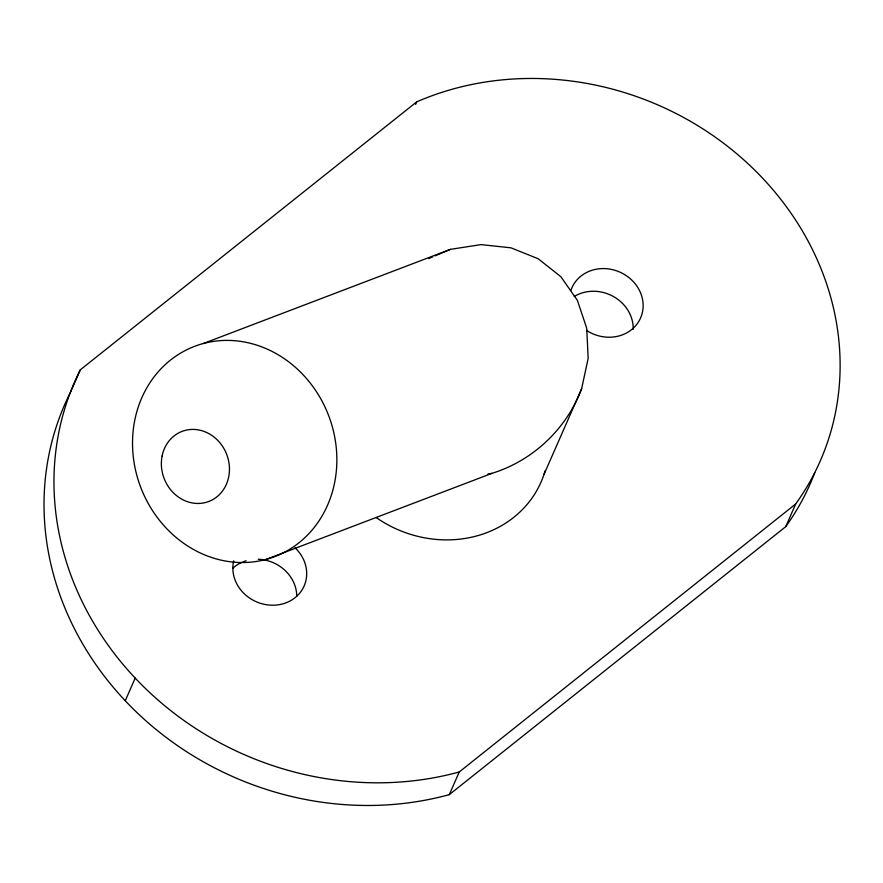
<?xml version="1.0" encoding="UTF-8"?>
<svg xmlns="http://www.w3.org/2000/svg" width="883" height="883" viewBox="0 0 883 883"><rect width="100%" height="100%" fill="white"/><g stroke="black" fill="none" stroke-linecap="round" stroke-linejoin="round"><path stroke-width="1.32" d="M544.005 474.392L581.643 388.675L588.166 358.355L586.72 328.244L577.405 300.386L560.848 276.688L538.177 258.752L510.937 247.814L480.992 244.613L450.374 249.37L203.3 343.52M785.749 526.632L795.693 503.972A290.474 260.849 23.7 0 0 762.691 178.278A290.474 260.849 23.7 0 0 416.754 101.832L80.309 369.834L70.364 392.494A304.734 273.653 23.7 0 0 125.254 700.76A304.734 273.653 23.7 0 0 449.304 794.634L785.749 526.632A290.474 260.849 23.7 0 0 814.788 472.659M125.254 700.76L135.198 678.1A304.734 273.653 23.7 0 1 80.309 369.834M415.65 104.36L416.754 101.832M449.304 794.634L459.248 771.974L795.693 503.972M581.643 388.675C566.588 428.895 532.99 460.65 491.952 473.354L266.059 559.425A112.516 100.574 69.1 0 1 134.79 420.12A112.516 100.574 69.1 0 1 303.2 374.867A112.516 100.574 69.1 0 1 266.059 559.425M428.785 258.531L432.593 256.909M435.131 255.838L450.374 249.37M487.968 473.972L491.952 473.354M574.182 296.533A37.505 33.675 23.7 0 1 613.343 296.478A37.505 33.675 23.7 0 1 633.177 329.359M232.637 568.42A37.505 33.675 23.7 0 1 242.395 562.118M243.609 561.632A37.505 33.675 23.7 0 1 246.147 560.771M258.244 559.259A37.505 33.675 23.7 0 1 296.743 596.091M459.248 771.974A304.734 273.653 23.7 0 1 135.198 678.1M294.988 547.758A37.505 33.675 23.7 0 1 280.684 604.391A37.505 33.675 23.7 0 1 233.741 560.815M570.893 290.408A37.505 33.675 23.7 0 1 619.943 272.141A37.505 33.675 23.7 0 1 639.171 320.761A37.505 33.675 23.7 0 1 586.765 330.551M545.175 470.628A112.516 101.037 23.7 0 1 376.324 517.637M162.108 455.992A37.505 33.521 69.1 0 0 205.86 502.427A37.505 33.521 69.1 0 0 218.244 440.904A37.505 33.521 69.1 0 0 162.108 455.992"/></g></svg>
